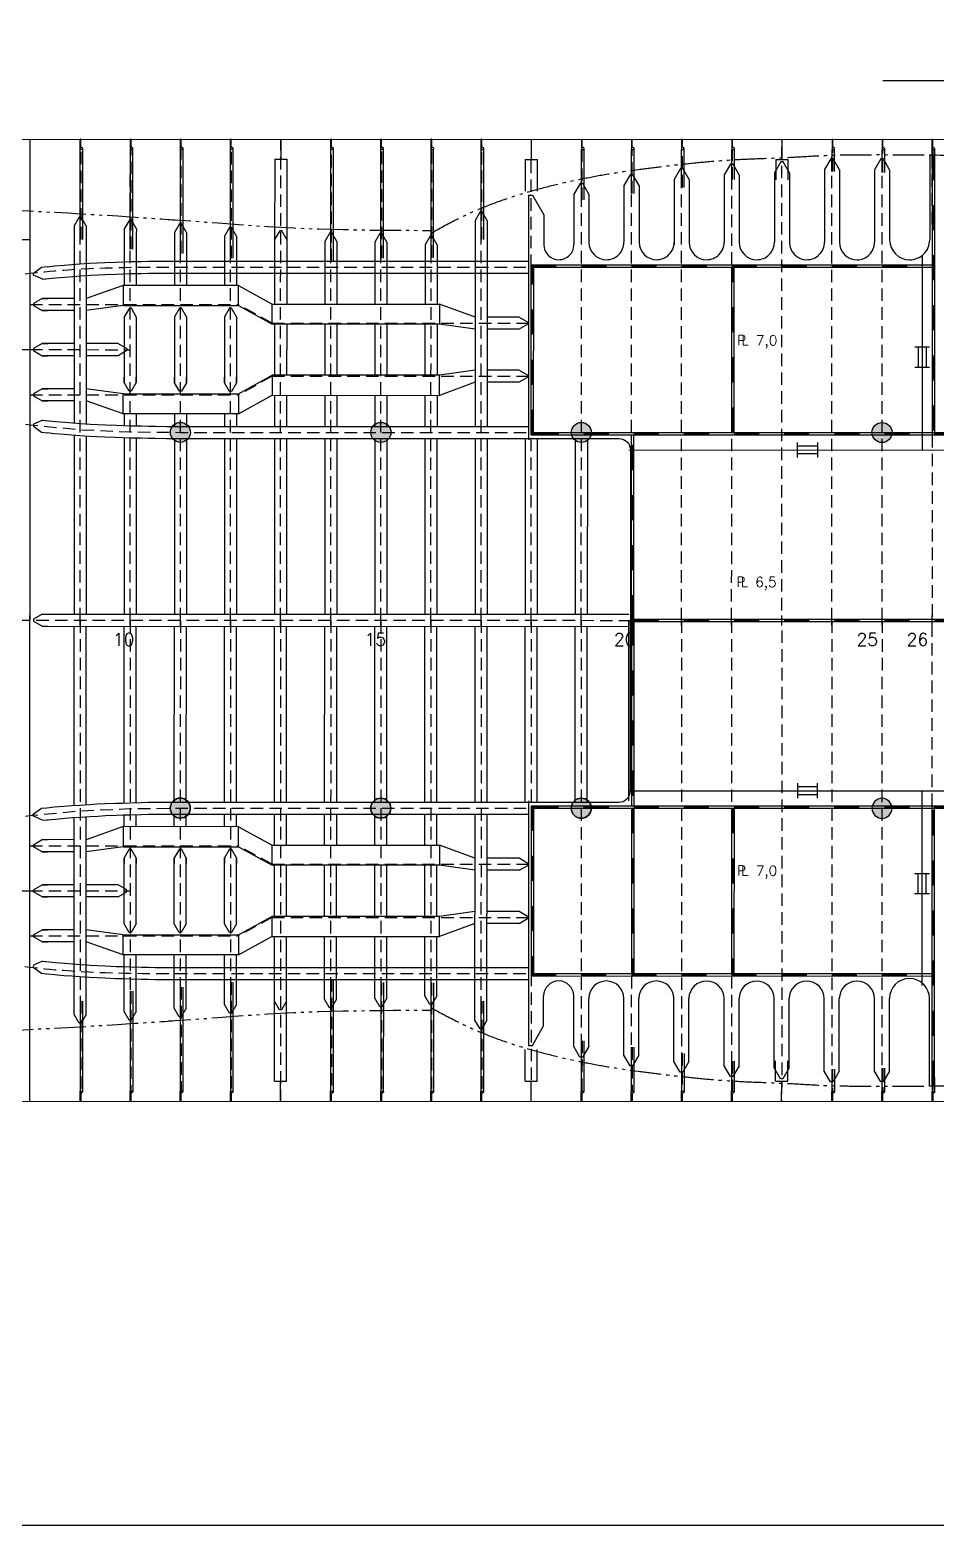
# Model space of a CAD drawing. Extents: x -86245 to 167090, y -69122 to 58950.
# Drawn here: x 6686 to 15727, y 0 to 14921 of the extents above; entities that cross this region are included whole.
import ezdxf

# ---------------------------------------------------------------- set-up
doc = ezdxf.new("R2010")
doc.units = 0
doc.header["$LTSCALE"] = 250
for name, pattern in [('DASHED', [0.75, 0.5, -0.25]), ('JERNB', [2, 1, -1]), ('PHANTOM', [2.1, 1.25, -0.2, 0.125, -0.2, 0.125, -0.2])]:
    doc.linetypes.add(name, pattern=pattern)
doc.layers.get('0').update_dxf_attribs({"linetype": 'CONTINUOUS'})
for name, color, linetype in [('S0CO1', 1, 'CONTINUOUS'), ('S0CO2', 2, 'CONTINUOUS'), ('S0CO5', 4, 'CONTINUOUS'), ('S0DA1', 1, 'DASHED'), ('S0DA2', 2, 'DASHED'), ('S0DA3', 3, 'DASHED'), ('S0PH1', 1, 'PHANTOM'), ('S0TX2', 2, 'CONTINUOUS')]:
    doc.layers.add(name, color=color, linetype=linetype)
doc.styles.add('ROMANS', font='romans.shx', dxfattribs={"height": 125})
doc.dimstyles.get("Standard").update_dxf_attribs({"dimscale": 50, "dimtxt": 125, "dimasz": 2, "dimexe": 0.5, "dimexo": 1, "dimgap": 1, "dimtad": 1, "dimdsep": 46, "dimtxsty": 'ROMANS', "dimcen": 1.5, "dimclrd": 1, "dimclre": 1, "dimclrt": 2, "dimazin": 2, "dimtfac": 1, "dimtmove": 2, "dimatfit": 3, "dimfxl": 1, "dimtvp": 100, "dimtolj": 1, "dimarcsym": 0})

# ---------------------------------------------------------------- blocks, each defined once
blk = doc.blocks.new('PILL-O')
at = {"layer": 'S0TX2'}
h = blk.add_hatch(color=256, dxfattribs=at)
h.paths.add_polyline_path([(1, -1), (0, -1), (0, -100, 0.198881), (71, -71)])
h.paths.add_polyline_path([(0, -1), (-70, -71, 0.196266), (0, -100)])
h.paths.add_polyline_path([(0, -1), (0, 0), (-71, 71, 0.198912), (-100, 0, 0.201592), (-70, -71)])
h.paths.add_polyline_path([(0, 100, 0.198881), (-71, 71), (0, 0)])
h.paths.add_polyline_path([(71, 70, 0.201624), (0, 100), (0, 0), (1, -1)])
h.paths.add_polyline_path([(71, 70), (1, -1), (71, -71, 0.198912), (100, 0, 0.196235)])
at = {"layer": 'S0CO2'}
blk.add_circle((0, 0), 100, dxfattribs=at)
blk = doc.blocks.new('snip')
at = {"color": 0, "linetype": 'ByBlock'}
for p, q in [((-75, -151), (-75, -221)), ((75, -151), (75, -221))]:
    blk.add_line(p, q, dxfattribs=at)
blk.add_lwpolyline([(75, -151), (13, -43), (-12, -43), (-75, -151)], dxfattribs=at)
blk = doc.blocks.new('HP100x7')
at = {"color": 0}
blk.add_lwpolyline([(0, 0), (0, -100), (20, -100, 0.767327), (24, -89), (10, -79, -0.267949), (7, -75), (7, 0)], format="xyb", close=True, dxfattribs=at)
blk = doc.blocks.new('ST10073')
at = {"layer": 'S0CO2'}
for p, q in [((1.49, 4), (-1.49, 4)), ((-0.79, 4), (-0.79, 0)), ((0.79, 4), (0.79, 0)), ((-1.49, 0), (1.49, 0))]:
    blk.add_line(p, q, dxfattribs=at)
blk = doc.blocks.new('PLDIM2')
at = {"layer": 'S0TX2', "style": 'ROMANS'}
for s, p in [('P', (-19, 0)), ('L', (23, 0))]:
    blk.add_text(s, height=100, dxfattribs=at).set_placement(p)
blk.add_attdef('XX.X', (168, -1), '', height=100, dxfattribs=at)
blk = doc.blocks.new('A$C5C7D5138')
at = {"layer": 'S0CO1', "color": 8}
for p, q in [((-9250, 3800), (-9250, 4700)), ((-9224, 3800), (-9224, 4700)), ((-8750, 3703), (-8750, 4700)), ((-8724, 3703), (-8724, 4700)), ((-8250, 3661), (-8250, 4700)), ((-8224, 3661), (-8224, 4700)), ((-7750, 3612), (-7750, 4700)), ((-7724, 3612), (-7724, 4700)), ((-6750, 3581), (-6750, 4700)), ((-6724, 3581), (-6724, 4700)), ((-6250, 3615), (-6250, 4700)), ((-6224, 3615), (-6224, 4700)), ((-5750, 3618), (-5750, 4700)), ((-5724, 3618), (-5724, 4700)), ((-5250, 3800), (-5250, 4700)), ((-5224, 3800), (-5224, 4700)), ((-4250, 4196), (-4250, 4700)), ((-4224, 4196), (-4224, 4700)), ((-3750, 4260), (-3750, 4700)), ((-3724, 4260), (-3724, 4700)), ((-3250, 4321), (-3250, 4700)), ((-3224, 4321), (-3224, 4700)), ((-2750, 4399), (-2750, 4700)), ((-2724, 4399), (-2724, 4700)), ((-1750, 4480), (-1750, 4700)), ((-1724, 4480), (-1724, 4700)), ((-1250, 4469), (-1250, 4700)), ((-1224, 4469), (-1224, 4700)), ((-775, 4646), (-775, 3799)), ((-750, 4563), (-750, 4700)), ((-750, 4645), (-750, 1851)), ((-726, 4645), (-726, 1851)), ((-724, 4563), (-724, 4700)), ((-7310, 4600), (-7310, 3736)), ((-7190, 4600), (-7190, 3736)), ((-4810, 4600), (-4810, 4282)), ((-4690, 4600), (-4690, 4282)), ((-2310, 4600), (-2310, 4396)), ((-2190, 4600), (-2190, 4396)), ((-3825, 4339), (-3825, 3774)), ((-3675, 4332), (-3675, 3774)), ((-3325, 4332), (-3325, 3749)), ((-3175, 4332), (-3175, 3774)), ((-2825, 4375), (-2825, 3774)), ((-2675, 4375), (-2675, 3774)), ((-2325, 4397), (-2325, 3774)), ((-2175, 4397), (-2175, 3774)), ((-1825, 4428), (-1825, 3774)), ((-1675, 4428), (-1675, 3774)), ((-1325, 4427), (-1325, 3774)), ((-1175, 4427), (-1175, 3799)), ((-4325, 4183), (-4325, 3749)), ((-4175, 4253), (-4175, 3774)), ((-4775, 1800), (-4775, 4064)), ((-9310, 3880), (-9310, 1969)), ((-9190, 3880), (-9190, 1961)), ((-5310, 3935), (-5310, 1935)), ((-5190, 3935), (-5190, 1935)), ((-8810, 3849), (-8810, 3340)), ((-8690, 3849), (-8690, 3340)), ((-8310, 3815), (-8310, 3340)), ((-8190, 3815), (-8190, 3340)), ((-7810, 3779), (-7810, 3340)), ((-7690, 3779), (-7690, 3340)), ((-7310, 3745), (-7310, 3155)), ((-7190, 3745), (-7190, 3155)), ((-6810, 3726), (-6810, 3155)), ((-6690, 3726), (-6690, 3155)), ((-6310, 3717), (-6310, 3155)), ((-6190, 3717), (-6190, 3155)), ((-5810, 3692), (-5810, 3155)), ((-5690, 3692), (-5690, 3155)), ((-3500, 3599), (-3500, 3599)), ((-3000, 3599), (-3000, 3599)), ((-2500, 3599), (-2500, 3599)), ((-2000, 3599), (-2000, 3599)), ((-1500, 3599), (-1500, 3599)), ((-975, 3599), (-975, 3599)), ((-975, 3599), (-975, 3599)), ((-850, 3643), (-850, 1700)), ((-4750, 3549), (-750, 3549)), ((-4750, 1851), (-4750, 3525)), ((-4750, 3525), (-750, 3525)), ((-4726, 1851), (-4726, 3525)), ((-2750, 1875), (-2750, 3525)), ((-2726, 1875), (-2726, 3525)), ((-8820, 3340), (-9190, 3210)), ((-9310, 3210), (-9625, 3210)), ((-8820, 3140), (-9190, 3090)), ((-5310, 3025), (-5665, 3155)), ((-9310, 3090), (-9625, 3090)), ((-8810, 3029), (-8810, 2371)), ((-8690, 3029), (-8690, 2371)), ((-8310, 3029), (-8310, 2371)), ((-8190, 3029), (-8190, 2371)), ((-7810, 3029), (-7810, 2371)), ((-7690, 3029), (-7690, 2371)), ((-4927, 3025), (-5190, 3025)), ((-7310, 2955), (-7310, 2445)), ((-7190, 2955), (-7190, 2445)), ((-6810, 2955), (-6810, 2445)), ((-6690, 2955), (-6690, 2445)), ((-6310, 2955), (-6310, 2445)), ((-6190, 2955), (-6190, 2445)), ((-5810, 2955), (-5810, 2445)), ((-5690, 2955), (-5690, 2445)), ((-5310, 2905), (-5665, 2955)), ((-4927, 2905), (-5190, 2905)), ((-9310, 2760), (-9625, 2760)), ((-8871, 2760), (-9190, 2760)), ((-9310, 2640), (-9625, 2640)), ((-8871, 2640), (-9190, 2640)), ((-5310, 2495), (-5665, 2445)), ((-4927, 2495), (-5190, 2495)), ((-9310, 2310), (-9625, 2310)), ((-8820, 2260), (-9190, 2310)), ((-7310, 2245), (-7310, 1935)), ((-7190, 2245), (-7190, 1935)), ((-6810, 2245), (-6810, 1935)), ((-6690, 2245), (-6690, 1935)), ((-6310, 2245), (-6310, 1935)), ((-6190, 2245), (-6190, 1935)), ((-5810, 2245), (-5810, 1935)), ((-5690, 2245), (-5690, 1935)), ((-5310, 2375), (-5665, 2245)), ((-4927, 2375), (-5190, 2375)), ((-9310, 2190), (-9625, 2190)), ((-8820, 2060), (-9190, 2190)), ((-8810, 2060), (-8810, 1943)), ((-8690, 2060), (-8690, 1940)), ((-8310, 2060), (-8310, 1935)), ((-8190, 2060), (-8190, 1935)), ((-7810, 2060), (-7810, 1935)), ((-7690, 2060), (-7690, 1935)), ((-9310, 1848), (-9310, 60)), ((-9190, 1841), (-9190, 60)), ((-8810, 1823), (-8810, 60)), ((-8690, 1820), (-8690, 60)), ((-8310, 1815), (-8310, 60)), ((-8190, 1815), (-8190, 60)), ((-7810, 1815), (-7810, 60)), ((-7690, 1815), (-7690, 60)), ((-7310, 1815), (-7310, 60)), ((-7190, 1815), (-7190, 60)), ((-6810, 1815), (-6810, 60)), ((-6690, 1815), (-6690, 60)), ((-6310, 1815), (-6310, 60)), ((-6190, 1815), (-6190, 60)), ((-5810, 1815), (-5810, 60)), ((-5690, 1815), (-5690, 60)), ((-5310, 1815), (-5310, 60)), ((-5190, 1815), (-5190, 60)), ((-4810, 1815), (-4810, 60)), ((-4750, 1851), (0, 1851)), ((-4726, 1875), (0, 1875)), ((-4690, 1815), (-4690, 60)), ((-4310, 1815), (-4310, 60)), ((-4190, 1815), (-4190, 60)), ((-3750, 0), (-3750, 1851)), ((-3726, 0), (-3726, 1851)), ((-3775, 1700), (0, 1700)), ((-9599, 60), (-3775, 60)), ((-3726, 12), (0, 12)), ((-9599, -60), (-3775, -60)), ((-9310, -1848), (-9310, -60)), ((-9190, -1841), (-9190, -60)), ((-8810, -1823), (-8810, -60)), ((-8690, -1820), (-8690, -60)), ((-8310, -1815), (-8310, -60)), ((-8190, -1815), (-8190, -60)), ((-7810, -1815), (-7810, -60)), ((-7690, -1815), (-7690, -60)), ((-7310, -1815), (-7310, -60)), ((-7190, -1815), (-7190, -60)), ((-6810, -1815), (-6810, -60)), ((-6690, -1815), (-6690, -60)), ((-6310, -1815), (-6310, -60)), ((-6190, -1815), (-6190, -60)), ((-5810, -1815), (-5810, -60)), ((-5690, -1815), (-5690, -60)), ((-5310, -1815), (-5310, -60)), ((-5190, -1815), (-5190, -60)), ((-4810, -1815), (-4810, -60)), ((-4690, -1815), (-4690, -60)), ((-4310, -1815), (-4310, -60)), ((-4190, -1815), (-4190, -60)), ((-3775, -1800), (-3775, 0)), ((-3750, 0), (-3750, -1851)), ((-3726, 0), (-3726, -1851)), ((-3726, -12), (0, -12)), ((-3775, -1700), (0, -1700)), ((-850, -3643), (-850, -1700)), ((-8310, -2060), (-8310, -1935)), ((-8190, -2060), (-8190, -1935)), ((-7810, -2060), (-7810, -1935)), ((-7690, -2060), (-7690, -1935)), ((-7310, -2245), (-7310, -1935)), ((-7190, -2245), (-7190, -1935)), ((-6810, -2245), (-6810, -1935)), ((-6690, -2245), (-6690, -1935)), ((-6310, -2245), (-6310, -1935)), ((-6190, -2245), (-6190, -1935)), ((-5810, -2245), (-5810, -1935)), ((-5690, -2245), (-5690, -1935)), ((-5310, -3935), (-5310, -1935)), ((-5190, -3935), (-5190, -1935)), ((-4775, -1800), (-4775, -4064)), ((-4750, -1851), (-4750, -3525)), ((-4750, -1851), (0, -1851)), ((-4726, -1851), (-4726, -3525)), ((-4726, -1875), (0, -1875)), ((-3750, -1875), (-3750, -3525)), ((-3726, -1875), (-3726, -3525)), ((-2750, -1875), (-2750, -3525)), ((-2726, -1875), (-2726, -3525)), ((-750, -4645), (-750, -1851)), ((-726, -4645), (-726, -1851)), ((-9310, -3880), (-9310, -1969)), ((-9190, -3880), (-9190, -1961)), ((-8820, -2060), (-9190, -2190)), ((-8810, -2060), (-8810, -1943)), ((-8690, -2060), (-8690, -1940)), ((-9310, -2190), (-9625, -2190)), ((-9310, -2310), (-9625, -2310)), ((-8820, -2260), (-9190, -2310)), ((-8810, -3029), (-8810, -2371)), ((-8690, -3029), (-8690, -2371)), ((-8310, -3029), (-8310, -2371)), ((-8190, -3029), (-8190, -2371)), ((-7810, -3029), (-7810, -2371)), ((-7690, -3029), (-7690, -2371)), ((-5310, -2375), (-5665, -2245)), ((-4927, -2375), (-5190, -2375)), ((-7310, -2955), (-7310, -2445)), ((-7190, -2955), (-7190, -2445)), ((-6810, -2955), (-6810, -2445)), ((-6690, -2955), (-6690, -2445)), ((-6310, -2955), (-6310, -2445)), ((-6190, -2955), (-6190, -2445)), ((-5810, -2955), (-5810, -2445)), ((-5690, -2955), (-5690, -2445)), ((-5310, -2495), (-5665, -2445)), ((-4927, -2495), (-5190, -2495)), ((-9310, -2640), (-9625, -2640)), ((-8871, -2640), (-9190, -2640)), ((-9310, -2760), (-9625, -2760)), ((-8871, -2760), (-9190, -2760)), ((-5310, -2905), (-5665, -2955)), ((-4927, -2905), (-5190, -2905)), ((-9310, -3090), (-9625, -3090)), ((-8820, -3140), (-9190, -3090)), ((-5310, -3025), (-5665, -3155)), ((-4927, -3025), (-5190, -3025)), ((-9310, -3210), (-9625, -3210)), ((-8820, -3340), (-9190, -3210)), ((-7310, -3745), (-7310, -3155)), ((-7190, -3745), (-7190, -3155)), ((-6810, -3726), (-6810, -3155)), ((-6690, -3726), (-6690, -3155)), ((-6310, -3717), (-6310, -3155)), ((-6190, -3717), (-6190, -3155)), ((-5810, -3692), (-5810, -3155)), ((-5690, -3692), (-5690, -3155)), ((-8810, -3849), (-8810, -3340)), ((-8690, -3849), (-8690, -3340)), ((-8310, -3815), (-8310, -3340)), ((-8190, -3815), (-8190, -3340)), ((-7810, -3779), (-7810, -3340)), ((-7690, -3779), (-7690, -3340)), ((-6750, -3581), (-6750, -4700)), ((-6724, -3581), (-6724, -4700)), ((-4750, -3525), (-750, -3525)), ((-4750, -3549), (-750, -3549)), ((-975, -3574), (-975, -3574)), ((-975, -3574), (-975, -3574)), ((-8750, -3703), (-8750, -4700)), ((-8724, -3703), (-8724, -4700)), ((-8250, -3661), (-8250, -4700)), ((-8224, -3661), (-8224, -4700)), ((-7750, -3612), (-7750, -4700)), ((-7724, -3612), (-7724, -4700)), ((-6250, -3615), (-6250, -4700)), ((-6224, -3615), (-6224, -4700)), ((-5750, -3618), (-5750, -4700)), ((-5724, -3618), (-5724, -4700)), ((-3500, -3599), (-3500, -3599)), ((-3000, -3599), (-3000, -3599)), ((-2500, -3599), (-2500, -3599)), ((-2000, -3599), (-2000, -3599)), ((-1500, -3599), (-1500, -3599)), ((-9250, -3800), (-9250, -4700)), ((-9224, -3800), (-9224, -4700)), ((-7310, -4600), (-7310, -3736)), ((-7190, -4600), (-7190, -3736)), ((-5250, -3800), (-5250, -4700)), ((-5224, -3800), (-5224, -4700)), ((-4325, -4183), (-4325, -3749)), ((-4175, -4253), (-4175, -3774)), ((-3825, -4339), (-3825, -3774)), ((-3675, -4332), (-3675, -3774)), ((-3325, -4332), (-3325, -3749)), ((-3175, -4332), (-3175, -3774)), ((-2825, -4375), (-2825, -3774)), ((-2675, -4375), (-2675, -3774)), ((-2325, -4397), (-2325, -3774)), ((-2175, -4397), (-2175, -3774)), ((-1825, -4428), (-1825, -3774)), ((-1675, -4428), (-1675, -3774)), ((-1325, -4427), (-1325, -3774)), ((-1175, -4427), (-1175, -3774)), ((-775, -4645), (-775, -3774)), ((-4810, -4600), (-4810, -4282)), ((-4690, -4600), (-4690, -4282)), ((-4250, -4196), (-4250, -4700)), ((-4224, -4196), (-4224, -4700)), ((-3750, -4260), (-3750, -4700)), ((-3724, -4260), (-3724, -4700)), ((-3250, -4321), (-3250, -4700)), ((-3224, -4321), (-3224, -4700)), ((-2750, -4399), (-2750, -4700)), ((-2724, -4399), (-2724, -4700)), ((-2310, -4600), (-2310, -4396)), ((-2190, -4600), (-2190, -4396)), ((-1250, -4469), (-1250, -4700)), ((-1224, -4469), (-1224, -4700)), ((-1750, -4480), (-1750, -4700)), ((-1724, -4480), (-1724, -4700)), ((-750, -4563), (-750, -4700)), ((-724, -4563), (-724, -4700))]:
    blk.add_line(p, q, dxfattribs=at)
at = {"layer": 'S0CO1', "color": 8, "linetype": 'JERNB'}
for p, q in [((-738, 4645), (-738, 1851)), ((-4750, 3537), (-750, 3537)), ((-4738, 1851), (-4738, 3525)), ((-2738, 1875), (-2738, 3525)), ((-4726, 1863), (0, 1863)), ((-3738, 0), (-3738, 1851)), ((-3726, 0), (0, 0)), ((-3738, 0), (-3738, -1851)), ((-4738, -1851), (-4738, -3525)), ((-4726, -1863), (0, -1863)), ((-3738, -1875), (-3738, -3525)), ((-2738, -1875), (-2738, -3525)), ((-738, -4645), (-738, -1851)), ((-4750, -3537), (-750, -3537))]:
    blk.add_line(p, q, dxfattribs=at)
at = {"layer": 'S0CO1', "color": 8}
for points in [[(-4775, 4064), (-4775, 4242), (-4737, 4242), (-4625, 4047), (-4625, 3749)], [(-4775, -4064), (-4775, -4242), (-4737, -4242), (-4625, -4047), (-4625, -3749)]]:
    blk.add_lwpolyline(points, dxfattribs=at)
at = {"layer": 'S0CO1', "color": 8, "flags": 128}
for points in [[(-9581, 3528), (-9506, 3536), (-9411, 3544), (-9332, 3550), (-9254, 3555), (-9157, 3562), (-9080, 3566), (-9003, 3570), (-8896, 3574), (-8824, 3576), (-8752, 3579), (-8640, 3581), (-8570, 3583), (-8501, 3584), (-8389, 3585), (-8319, 3585), (-8250, 3585), (-8141, 3585), (-8070, 3585), (-8000, 3585), (-7875, 3585), (-7750, 3585), (-7625, 3585), (-7500, 3585), (-7250, 3585), (-7000, 3585), (-6875, 3585), (-6750, 3585), (-6625, 3585), (-6500, 3585), (-6375, 3585), (-6250, 3585), (-6125, 3585), (-6000, 3585), (-5875, 3585), (-5750, 3585), (-5625, 3585), (-5500, 3585), (-5250, 3585), (-5125, 3585), (-5000, 3585), (-4775, 3585)], [(-9625, 3404), (-9495, 3416), (-9402, 3424), (-9324, 3430), (-9246, 3436), (-9150, 3442), (-9073, 3446), (-8997, 3450), (-8891, 3454), (-8820, 3457), (-8748, 3459), (-8637, 3461), (-8568, 3463), (-8499, 3464), (-8388, 3465), (-8319, 3465), (-8250, 3465), (-8141, 3465), (-8070, 3465), (-8000, 3465), (-7875, 3465), (-7750, 3465), (-7625, 3465), (-7500, 3465), (-7250, 3465), (-7000, 3465), (-6875, 3465), (-6750, 3465), (-6625, 3465), (-6500, 3465), (-6375, 3465), (-6250, 3465), (-6125, 3465), (-6000, 3465), (-5875, 3465), (-5750, 3465), (-5625, 3465), (-5500, 3465), (-5250, 3465), (-5125, 3465), (-5000, 3465), (-4775, 3465)], [(-9625, 1996), (-9495, 1984), (-9402, 1976), (-9324, 1970), (-9246, 1964), (-9150, 1958), (-9073, 1954), (-8997, 1950), (-8891, 1946), (-8820, 1943), (-8748, 1941), (-8637, 1939), (-8568, 1937), (-8499, 1936), (-8388, 1935), (-8319, 1935), (-8250, 1935), (-8141, 1935), (-8070, 1935), (-8000, 1935), (-7875, 1935), (-7750, 1935), (-7625, 1935), (-7500, 1935), (-7250, 1935), (-7000, 1935), (-6875, 1935), (-6750, 1935), (-6625, 1935), (-6500, 1935), (-6375, 1935), (-6250, 1935), (-6125, 1935), (-6000, 1935), (-5875, 1935), (-5750, 1935), (-5625, 1935), (-5500, 1935), (-5250, 1935), (-5125, 1935), (-5000, 1935), (-4775, 1935)], [(-9625, -1996), (-9495, -1984), (-9402, -1976), (-9324, -1970), (-9246, -1964), (-9150, -1958), (-9073, -1954), (-8997, -1950), (-8891, -1946), (-8820, -1943), (-8748, -1941), (-8637, -1939), (-8568, -1937), (-8499, -1936), (-8388, -1935), (-8319, -1935), (-8250, -1935), (-8141, -1935), (-8070, -1935), (-8000, -1935), (-7875, -1935), (-7750, -1935), (-7625, -1935), (-7500, -1935), (-7250, -1935), (-7000, -1935), (-6875, -1935), (-6750, -1935), (-6625, -1935), (-6500, -1935), (-6375, -1935), (-6250, -1935), (-6125, -1935), (-6000, -1935), (-5875, -1935), (-5750, -1935), (-5625, -1935), (-5500, -1935), (-5250, -1935), (-5125, -1935), (-5000, -1935), (-4775, -1935)], [(-9625, -3404), (-9495, -3416), (-9402, -3424), (-9324, -3430), (-9246, -3436), (-9150, -3442), (-9073, -3446), (-8997, -3450), (-8891, -3454), (-8820, -3457), (-8748, -3459), (-8637, -3461), (-8568, -3463), (-8499, -3464), (-8388, -3465), (-8319, -3465), (-8250, -3465), (-8141, -3465), (-8070, -3465), (-8000, -3465), (-7875, -3465), (-7750, -3465), (-7625, -3465), (-7500, -3465), (-7250, -3465), (-7000, -3465), (-6875, -3465), (-6750, -3465), (-6625, -3465), (-6500, -3465), (-6375, -3465), (-6250, -3465), (-6125, -3465), (-6000, -3465), (-5875, -3465), (-5750, -3465), (-5625, -3465), (-5500, -3465), (-5250, -3465), (-5125, -3465), (-5000, -3465), (-4775, -3465)], [(-9581, -3528), (-9506, -3536), (-9411, -3544), (-9332, -3550), (-9254, -3555), (-9157, -3562), (-9080, -3566), (-9003, -3570), (-8896, -3574), (-8824, -3576), (-8752, -3579), (-8640, -3581), (-8570, -3583), (-8501, -3584), (-8389, -3585), (-8319, -3585), (-8250, -3585), (-8141, -3585), (-8070, -3585), (-8000, -3585), (-7875, -3585), (-7750, -3585), (-7625, -3585), (-7500, -3585), (-7250, -3585), (-7000, -3585), (-6875, -3585), (-6750, -3585), (-6625, -3585), (-6500, -3585), (-6375, -3585), (-6250, -3585), (-6125, -3585), (-6000, -3585), (-5875, -3585), (-5750, -3585), (-5625, -3585), (-5500, -3585), (-5250, -3585), (-5125, -3585), (-5000, -3585), (-4775, -3585)]]:
    blk.add_lwpolyline(points, dxfattribs=at)
for points in [[(-9581, 1872), (-9506, 1864), (-9411, 1856), (-9332, 1850), (-9254, 1845), (-9157, 1838), (-9080, 1834), (-9003, 1830), (-8896, 1826), (-8824, 1824), (-8752, 1821), (-8640, 1819), (-8570, 1817), (-8501, 1816), (-8389, 1815), (-8319, 1815), (-8250, 1815), (-8141, 1815), (-8070, 1815), (-8000, 1815), (-7875, 1815), (-7750, 1815), (-7625, 1815), (-7500, 1815), (-7250, 1815), (-7000, 1815), (-6875, 1815), (-6750, 1815), (-6625, 1815), (-6500, 1815), (-6375, 1815), (-6250, 1815), (-6125, 1815), (-6000, 1815), (-5875, 1815), (-5750, 1815), (-5625, 1815), (-5500, 1815), (-5250, 1815), (-5125, 1815), (-5000, 1815), (-4750, 1815), (-4250, 1815), (-4000, 1815), (-3875, 1815, -0.414214), (-3760, 1700), (-3760, 0)], [(-9581, -1872), (-9506, -1864), (-9411, -1856), (-9332, -1850), (-9254, -1845), (-9157, -1838), (-9080, -1834), (-9003, -1830), (-8896, -1826), (-8824, -1824), (-8752, -1821), (-8640, -1819), (-8570, -1817), (-8501, -1816), (-8389, -1815), (-8319, -1815), (-8250, -1815), (-8141, -1815), (-8070, -1815), (-8000, -1815), (-7875, -1815), (-7750, -1815), (-7625, -1815), (-7500, -1815), (-7250, -1815), (-7000, -1815), (-6875, -1815), (-6750, -1815), (-6625, -1815), (-6500, -1815), (-6375, -1815), (-6250, -1815), (-6125, -1815), (-6000, -1815), (-5875, -1815), (-5750, -1815), (-5625, -1815), (-5500, -1815), (-5250, -1815), (-5125, -1815), (-5000, -1815), (-4750, -1815), (-4250, -1815), (-4000, -1815), (-3875, -1815, 0.414214), (-3760, -1700), (-3760, 0)]]:
    blk.add_lwpolyline(points, format="xyb", dxfattribs=at)
at = {"layer": 'S0CO1', "color": 8}
for centre, radius, start, end in [((-4475, 3749), 150, 180, 270), ((-4475, 3749), 150, 270, 0), ((-4000, 3774), 175, 180, 270), ((-4000, 3774), 175, 270, 0), ((-3500, 3774), 175, 180, 270), ((-3500, 3774), 175, 270, 0), ((-3000, 3774), 175, 180, 270), ((-3000, 3774), 175, 270, 0), ((-2500, 3774), 175, 180, 270), ((-2500, 3774), 175, 270, 0), ((-2000, 3774), 175, 180, 270), ((-2000, 3774), 175, 270, 0), ((-1500, 3774), 175, 180, 270), ((-1500, 3774), 175, 270, 0), ((-975, 3799), 200, 180, 270), ((-975, 3799), 200, 270, 0), ((-975, -3774), 200, 90, 180), ((-975, -3774), 200, 0, 90), ((-4475, -3749), 150, 90, 180), ((-4475, -3749), 150, 0, 90), ((-4000, -3774), 175, 90, 180), ((-4000, -3774), 175, 0, 90), ((-3500, -3774), 175, 90, 180), ((-3500, -3774), 175, 0, 90), ((-3000, -3774), 175, 90, 180), ((-3000, -3774), 175, 0, 90), ((-2500, -3774), 175, 90, 180), ((-2500, -3774), 175, 0, 90), ((-2000, -3774), 175, 90, 180), ((-2000, -3774), 175, 0, 90), ((-1500, -3774), 175, 90, 180), ((-1500, -3774), 175, 0, 90)]:
    blk.add_arc(centre, radius, start, end, dxfattribs=at)
at = {"layer": 'S0CO2', "color": 8}
for p, q in [((-7670, 3340), (-7335, 3155)), ((-7670, 3140), (-7335, 2955)), ((-7670, 2260), (-7335, 2445)), ((-7670, 2060), (-7335, 2245)), ((-7670, -2060), (-7335, -2245)), ((-7670, -2260), (-7335, -2445)), ((-7670, -3140), (-7335, -2955)), ((-7670, -3340), (-7335, -3155))]:
    blk.add_line(p, q, dxfattribs=at)
at = {"layer": 'S0CO2', "flags": 128}
for points in [[(-775, 4645, -0.004252), (-500, 4642, -0.00201), (-250, 4636, -0.001826), (0, 4629, -0.001826)], [(-775, -4645, 0.004252), (-500, -4642, 0.00201), (-250, -4636, 0.001826), (0, -4629, 0.001826)]]:
    blk.add_lwpolyline(points, format="xyb", dxfattribs=at)
at = {"layer": 'S0CO2', "color": 8}
for points in [[(-8820, 3140), (-7670, 3140), (-7670, 3340), (-8820, 3340)], [(-7335, 3155), (-5665, 3155), (-5665, 2955), (-7335, 2955)], [(-7335, 2245), (-5665, 2245), (-5665, 2445), (-7335, 2445)], [(-8820, 2260), (-7670, 2260), (-7670, 2060), (-8820, 2060)], [(-8820, -2260), (-7670, -2260), (-7670, -2060), (-8820, -2060)], [(-7335, -2245), (-5665, -2245), (-5665, -2445), (-7335, -2445)], [(-7335, -3155), (-5665, -3155), (-5665, -2955), (-7335, -2955)], [(-8820, -3140), (-7670, -3140), (-7670, -3340), (-8820, -3340)]]:
    blk.add_lwpolyline(points, close=True, dxfattribs=at)
at = {"layer": 'S0CO5'}
for p, q in [((-14750, 4800), (0, 4800)), ((-14750, -4800), (0, -4800))]:
    blk.add_line(p, q, dxfattribs=at)
at = {"layer": 'S0CO5', "color": 8}
for p, q in [((-9750, -4800), (-9750, 4800)), ((-7250, 4800), (-7250, 4600)), ((-4750, 4800), (-4750, 4600)), ((-2250, 4800), (-2250, 4600)), ((-7310, 4600), (-7190, 4600)), ((-4810, 4600), (-4690, 4600)), ((-2310, 4600), (-2190, 4600)), ((-12275, 3800), (-9750, 3800)), ((-7310, -4600), (-7190, -4600)), ((-7250, -4800), (-7250, -4600)), ((-4810, -4600), (-4690, -4600)), ((-4810, -4600), (-4690, -4600)), ((-4750, -4800), (-4750, -4600)), ((-4750, -4800), (-4750, -4600)), ((-2310, -4600), (-2190, -4600)), ((-2310, -4600), (-2190, -4600)), ((-2250, -4800), (-2250, -4600)), ((-2250, -4800), (-2250, -4600))]:
    blk.add_line(p, q, dxfattribs=at)
at = {"layer": 'S0DA1', "color": 8}
for p, q in [((-9250, 3951), (-9250, 4800)), ((-8750, 3951), (-8750, 4800)), ((-8250, 3951), (-8250, 4800)), ((-7750, 3951), (-7750, 4800)), ((-6750, 3951), (-6750, 4800)), ((-6250, 3951), (-6250, 4800)), ((-5750, 3951), (-5750, 4800)), ((-5250, 3951), (-5250, 4800)), ((-750, 3951), (-750, 4800)), ((-9242, 3800), (-9242, 4700)), ((-8742, 3703), (-8742, 4700)), ((-8242, 3661), (-8242, 4700)), ((-7742, 3612), (-7742, 4700)), ((-6742, 3581), (-6742, 4700)), ((-6242, 3615), (-6242, 4700)), ((-5742, 3618), (-5742, 4700)), ((-5242, 3800), (-5242, 4700)), ((-4242, 4196), (-4242, 4700)), ((-3742, 4260), (-3742, 4700)), ((-3242, 4321), (-3242, 4700)), ((-2742, 4399), (-2742, 4700)), ((-1742, 4480), (-1742, 4700)), ((-1242, 4469), (-1242, 4700)), ((-742, 4563), (-742, 4700)), ((-6742, -3581), (-6742, -4700)), ((-8742, -3703), (-8742, -4700)), ((-8242, -3661), (-8242, -4700)), ((-7742, -3612), (-7742, -4700)), ((-6242, -3615), (-6242, -4700)), ((-5742, -3618), (-5742, -4700)), ((-9242, -3800), (-9242, -4700)), ((-5242, -3800), (-5242, -4700)), ((-9250, -3951), (-9250, -4800)), ((-8750, -3951), (-8750, -4800)), ((-8250, -3951), (-8250, -4800)), ((-7750, -3951), (-7750, -4800)), ((-6750, -3951), (-6750, -4800)), ((-6250, -3951), (-6250, -4800)), ((-5750, -3951), (-5750, -4800)), ((-5250, -3951), (-5250, -4800)), ((-4242, -4196), (-4242, -4700)), ((-3742, -4260), (-3742, -4700)), ((-3242, -4321), (-3242, -4700)), ((-2742, -4399), (-2742, -4700)), ((-1242, -4469), (-1242, -4700)), ((-1742, -4480), (-1742, -4700)), ((-742, -4563), (-742, -4700)), ((-750, -4645), (-750, -4800))]:
    blk.add_line(p, q, dxfattribs=at)
at = {"layer": 'S0DA2', "color": 8}
for p, q in [((-7250, 0), (-7250, 4800)), ((-2250, 100), (-2250, 4800)), ((-1750, 0), (-1750, 4643)), ((-1250, 0), (-1250, 4648)), ((-4750, 3525), (-4750, 4600)), ((-3750, 1875), (-3750, 4490)), ((-3250, 0), (-3250, 4552)), ((-2750, 3549), (-2750, 4596)), ((-4250, 0), (-4250, 4405)), ((-9250, 0), (-9250, 4057)), ((-5250, 0), (-5250, 4112)), ((-8750, 0), (-8750, 4026)), ((-8250, 0), (-8250, 3991)), ((-7750, 0), (-7750, 3955)), ((-6750, 0), (-6750, 3902)), ((-6250, 0), (-6250, 3893)), ((-5750, 0), (-5750, 3891)), ((-9750, 2700), (-8750, 2700)), ((-4750, 0), (-4750, 1851)), ((-2750, 0), (-2750, 1851)), ((-750, 1851), (-750, 12)), ((-1250, 0), (-1250, -4648)), ((-9250, 0), (-9250, -4057)), ((-8750, 0), (-8750, -4026)), ((-8250, 0), (-8250, -3991)), ((-7750, 0), (-7750, -3955)), ((-7250, 0), (-7250, -4800)), ((-6750, 0), (-6750, -3902)), ((-6250, 0), (-6250, -3893)), ((-5750, 0), (-5750, -3891)), ((-5250, 0), (-5250, -4112)), ((-4750, 0), (-4750, -1851)), ((-4250, 0), (-4250, -4405)), ((-3250, 0), (-3250, -4552)), ((-2750, 0), (-2750, -1851)), ((-2250, -100), (-2250, -4800)), ((-1750, 0), (-1750, -4643)), ((-750, -1851), (-750, -12)), ((-9750, -2700), (-8750, -2700)), ((-4750, -3525), (-4750, -4600)), ((-3750, -3549), (-3750, -4490)), ((-2750, -3549), (-2750, -4596))]:
    blk.add_line(p, q, dxfattribs=at)
at = {"layer": 'S0DA3', "color": 8}
for p, q in [((-9750, 3150), (-7670, 3150)), ((-7335, 2965), (-7670, 3150)), ((-7335, 2965), (-4750, 2965)), ((-12695, 2700), (-9750, 2700)), ((-7335, 2435), (-7670, 2250)), ((-7335, 2435), (-4750, 2435)), ((-9750, 2250), (-7670, 2250)), ((-14750, 0), (-3750, 0)), ((-9750, -2250), (-7670, -2250)), ((-7335, -2435), (-7670, -2250)), ((-7335, -2435), (-4750, -2435)), ((-12695, -2700), (-9750, -2700)), ((-7335, -2965), (-7670, -3150)), ((-7335, -2965), (-4750, -2965)), ((-9750, -3150), (-7670, -3150))]:
    blk.add_line(p, q, dxfattribs=at)
at = {"layer": 'S0DA3', "color": 8, "flags": 128}
for points in [[(-12500, 2700), (-12416, 2736), (-12333, 2771), (-12250, 2804), (-12165, 2838), (-12083, 2870), (-12000, 2901), (-11914, 2933), (-11832, 2962), (-11750, 2991), (-11663, 3020), (-11582, 3047), (-11501, 3073), (-11500, 3073), (-11413, 3100), (-11331, 3125), (-11250, 3149), (-11162, 3174), (-11081, 3196), (-11001, 3217), (-10912, 3240), (-10831, 3260), (-10750, 3280), (-10661, 3300), (-10581, 3318), (-10501, 3335), (-10410, 3354), (-10330, 3369), (-10250, 3384), (-10163, 3400), (-10082, 3414), (-10001, 3427), (-9926, 3438), (-9851, 3449), (-9800, 3456), (-9750, 3462), (-9677, 3470), (-9603, 3478), (-9552, 3483), (-9500, 3488), (-9414, 3494), (-9332, 3500), (-9250, 3505), (-9160, 3510), (-9080, 3513), (-9000, 3516), (-8889, 3519), (-8819, 3521), (-8750, 3522), (-8626, 3524), (-8563, 3524), (-8500, 3525), (-8375, 3525), (-8250, 3525), (-8125, 3525), (-8000, 3525), (-7750, 3525), (-7499, 3525), (-7250, 3525), (-7000, 3525), (-6750, 3525), (-6500, 3525), (-6250, 3525), (-6000, 3525), (-5875, 3525), (-5750, 3525), (-5500, 3525), (-5375, 3525), (-5250, 3525), (-5112, 3525), (-5049, 3525), (-5011, 3525), (-4973, 3525), (-4917, 3525), (-4862, 3525), (-4750, 3525)], [(-12500, 2700), (-12250, 2598), (-11750, 2416), (-11250, 2261), (-10750, 2132), (-10250, 2028), (-9750, 1950), (-9250, 1902), (-8750, 1880), (-8250, 1875), (-7750, 1875), (-7250, 1875), (-6750, 1875), (-6250, 1875), (-5750, 1875), (-5250, 1875), (-4750, 1875)], [(-12500, -2700), (-12250, -2598), (-11750, -2416), (-11250, -2261), (-10750, -2132), (-10250, -2028), (-9750, -1950), (-9250, -1902), (-8750, -1880), (-8250, -1875), (-7750, -1875), (-7250, -1875), (-6750, -1875), (-6250, -1875), (-5750, -1875), (-5250, -1875), (-4750, -1875)], [(-12500, -2700), (-12416, -2736), (-12333, -2771), (-12250, -2804), (-12165, -2838), (-12083, -2870), (-12000, -2901), (-11914, -2933), (-11832, -2962), (-11750, -2991), (-11663, -3020), (-11582, -3047), (-11501, -3073), (-11500, -3073), (-11413, -3100), (-11331, -3125), (-11250, -3149), (-11162, -3174), (-11081, -3196), (-11001, -3217), (-10912, -3240), (-10831, -3260), (-10750, -3280), (-10661, -3300), (-10581, -3318), (-10501, -3335), (-10410, -3354), (-10330, -3369), (-10250, -3384), (-10163, -3400), (-10082, -3414), (-10001, -3427), (-9926, -3438), (-9851, -3449), (-9800, -3456), (-9750, -3462), (-9677, -3470), (-9603, -3478), (-9552, -3483), (-9500, -3488), (-9414, -3494), (-9332, -3500), (-9250, -3505), (-9160, -3510), (-9080, -3513), (-9000, -3516), (-8889, -3519), (-8819, -3521), (-8750, -3522), (-8626, -3524), (-8563, -3524), (-8500, -3525), (-8375, -3525), (-8250, -3525), (-8125, -3525), (-8000, -3525), (-7750, -3525), (-7499, -3525), (-7250, -3525), (-7000, -3525), (-6750, -3525), (-6500, -3525), (-6250, -3525), (-6000, -3525), (-5875, -3525), (-5750, -3525), (-5500, -3525), (-5375, -3525), (-5250, -3525), (-5112, -3525), (-5049, -3525), (-5011, -3525), (-4973, -3525), (-4917, -3525), (-4862, -3525), (-4750, -3525)]]:
    blk.add_lwpolyline(points, dxfattribs=at)
at = {"layer": 'S0PH1', "color": 8, "flags": 128}
for points in [[(-5751, 3862, -0.016696), (-5496, 4000, -0.007998), (-5374, 4058, -0.00883), (-5250, 4112, -0.016661), (-5003, 4206, -0.012406), (-4750, 4284, -0.010597), (-4501, 4350, -0.008782), (-4250, 4405, -0.008036), (-4001, 4452, -0.007221), (-3750, 4490), (-3715, 4495), (-3680, 4500, -0.002997), (-3465, 4527, -0.003087), (-3250, 4552, -0.00449), (-3000, 4577, -0.00797), (-2750, 4596, -0.006403), (-2500, 4608, 0.003302), (-2250, 4618, 0.003262), (-2000, 4631, -0.006569), (-1750, 4643, -0.007489), (-1500, 4647, -0.001379), (-1250, 4648), (-1000, 4647, -0.001433), (-775, 4646, -0.001433)], [(-5751, -3862, 0.016696), (-5496, -4000, 0.007998), (-5374, -4058, 0.00883), (-5250, -4112, 0.016661), (-5003, -4206, 0.012406), (-4750, -4284, 0.010597), (-4501, -4350, 0.008782), (-4250, -4405, 0.008036), (-4001, -4452, 0.007221), (-3750, -4490), (-3715, -4495), (-3680, -4500, 0.002997), (-3465, -4527, 0.003087), (-3250, -4552, 0.00449), (-3000, -4577, 0.00797), (-2750, -4596, 0.006403), (-2500, -4608, -0.003302), (-2250, -4618, -0.003262), (-2000, -4631, 0.006569), (-1750, -4643, 0.007489), (-1500, -4647, 0.001379), (-1250, -4648), (-1000, -4647, 0.001433), (-775, -4646, 0.001433)]]:
    blk.add_lwpolyline(points, format="xyb", dxfattribs=at)
for points in [[(-14751, 4242), (-14531, 4244), (-14390, 4246), (-14250, 4246), (-14125, 4247), (-14000, 4248), (-13875, 4248), (-13750, 4247), (-13625, 4247), (-13500, 4245), (-13375, 4244), (-13250, 4241), (-13125, 4238), (-13000, 4235), (-12875, 4231), (-12750, 4227), (-12625, 4222), (-12500, 4217), (-12375, 4212), (-12250, 4206), (-12125, 4201), (-12000, 4195), (-11875, 4190), (-11750, 4184), (-11602, 4176), (-11454, 4169), (-11352, 4164), (-11250, 4159), (-11125, 4152), (-11000, 4146), (-10875, 4139), (-10750, 4133), (-10625, 4127), (-10500, 4121), (-10375, 4115), (-10250, 4109), (-10125, 4103), (-10000, 4097), (-9875, 4090), (-9750, 4084), (-9625, 4077), (-9500, 4071), (-9375, 4064), (-9250, 4057), (-9125, 4049), (-9000, 4042), (-8875, 4034), (-8750, 4026), (-8700, 4022), (-8650, 4019), (-8511, 4010), (-8442, 4006), (-8407, 4003), (-8372, 4000), (-8364, 3999), (-8356, 3999), (-8329, 3997), (-8303, 3995), (-8250, 3991), (-8134, 3984), (-8067, 3979), (-8000, 3974), (-7875, 3965), (-7750, 3955), (-7625, 3946), (-7500, 3937), (-7375, 3929), (-7250, 3922), (-7184, 3918), (-7118, 3915), (-7052, 3912), (-6986, 3909), (-6927, 3907), (-6868, 3905), (-6750, 3902), (-6625, 3899), (-6500, 3897), (-6375, 3895), (-6250, 3893), (-6125, 3892), (-6000, 3892), (-5750, 3891)], [(-14751, -4242), (-14531, -4244), (-14390, -4246), (-14250, -4246), (-14125, -4247), (-14000, -4248), (-13875, -4248), (-13750, -4247), (-13625, -4247), (-13500, -4245), (-13375, -4244), (-13250, -4241), (-13125, -4238), (-13000, -4235), (-12875, -4231), (-12750, -4227), (-12625, -4222), (-12500, -4217), (-12375, -4212), (-12250, -4206), (-12125, -4201), (-12000, -4195), (-11875, -4190), (-11750, -4184), (-11602, -4176), (-11454, -4169), (-11352, -4164), (-11250, -4159), (-11125, -4152), (-11000, -4146), (-10875, -4139), (-10750, -4133), (-10625, -4127), (-10500, -4121), (-10375, -4115), (-10250, -4109), (-10125, -4103), (-10000, -4097), (-9875, -4090), (-9750, -4084), (-9625, -4077), (-9500, -4071), (-9375, -4064), (-9250, -4057), (-9125, -4049), (-9000, -4042), (-8875, -4034), (-8750, -4026), (-8700, -4022), (-8650, -4019), (-8511, -4010), (-8442, -4006), (-8407, -4003), (-8372, -4000), (-8364, -3999), (-8356, -3999), (-8329, -3997), (-8303, -3995), (-8250, -3991), (-8134, -3984), (-8067, -3979), (-8000, -3974), (-7875, -3965), (-7750, -3955), (-7625, -3946), (-7500, -3937), (-7375, -3929), (-7250, -3922), (-7184, -3918), (-7118, -3915), (-7052, -3912), (-6986, -3909), (-6927, -3907), (-6868, -3905), (-6750, -3902), (-6625, -3899), (-6500, -3897), (-6375, -3895), (-6250, -3893), (-6125, -3892), (-6000, -3892), (-5750, -3891)]]:
    blk.add_lwpolyline(points, dxfattribs=at)
at = {"layer": 'S0CO1', "color": 8}
for name, p in [('snip', (-3250, 4552)), ('snip', (-2750, 4596)), ('snip', (-2250, 4618)), ('snip', (-1750, 4649)), ('snip', (-1250, 4648)), ('snip', (-4250, 4404)), ('snip', (-3750, 4490)), ('PILL-O', (-8250, 1875)), ('PILL-O', (-6250, 1875)), ('PILL-O', (-4250, 1875)), ('PILL-O', (-8250, -1875)), ('PILL-O', (-6250, -1875)), ('PILL-O', (-4250, -1875))]:
    blk.add_blockref(name, p, dxfattribs=at)
for name, p, xscale, yscale, zscale in [('snip', (-5250, 4112), 0.8, 0.8, 0.8), ('snip', (-9250, 4057), 0.8, 0.8, 0.8), ('snip', (-8750, 4026), 0.8, 0.8, 0.8), ('snip', (-8250, 3991), 0.8, 0.8, 0.8), ('snip', (-7750, 3955), 0.8, 0.8, 0.8), ('snip', (-7250, 3922), 0.8, 0.8, 0.8), ('snip', (-6750, 3902), 0.8, 0.8, 0.8), ('snip', (-6250, 3893), 0.8, 0.8, 0.8), ('snip', (-5750, 3868), 0.8, 0.8, 0.8), ('snip', (-8750, 3150), 0.8, 0.8, 0.8), ('snip', (-8250, 3150), 0.8, 0.8, 0.8), ('snip', (-7750, 3150), 0.8, 0.8, 0.8), ('ST10073', (-850, 2527), 50, 50, 50), ('snip', (-8750, -2250), 0.8, 0.8, 0.8), ('snip', (-8250, -2250), 0.8, 0.8, 0.8), ('snip', (-7750, -2250), 0.8, 0.8, 0.8)]:
    blk.add_blockref(name, p, dxfattribs=dict(at, xscale=xscale, yscale=yscale, zscale=zscale))
for name, p, xscale, yscale, zscale, rotation in [('snip', (-9750, 3451), -0.8, 0.8, 0.8, 95.86650562035427), ('snip', (-9750, 3150), 0.8, 0.8, 0.8, 89.9999999999985), ('snip', (-4750, 2965), -0.8, 0.8, 0.8, 270.0000000000128), ('snip', (-9750, 2700), 0.8, 0.8, 0.8, 89.9999999999985), ('snip', (-8750, 2700), -0.8, 0.8, 0.8, 269.9999999999886), ('snip', (-8750, 2250), -0.8, 0.8, 0.8, 180), ('snip', (-8250, 2250), -0.8, 0.8, 0.8, 180), ('snip', (-7750, 2250), -0.8, 0.8, 0.8, 180), ('snip', (-4750, 2435), -0.8, 0.8, 0.8, 270.0000000000128), ('snip', (-9750, 2250), 0.8, 0.8, 0.8, 89.9999999999985), ('snip', (-9750, 1949), 0.8, 0.8, 0.8, 84.13349437964567), ('ST10073', (-2093, 1700), -50, 50, 50, 270.0000000000001), ('snip', (-9750, 0), 0.8, 0.8, 0.8, 90), ('ST10073', (-2093, -1700), 50, 50, 50, 269.9999999999999), ('snip', (-9750, -1949), -0.8, 0.8, 0.8, 95.86650562035427), ('snip', (-9750, -2250), -0.8, 0.8, 0.8, 90.00000000000152), ('snip', (-4750, -2435), 0.8, 0.8, 0.8, 269.9999999999871), ('ST10073', (-850, -2527), -50, 50, 50, 180), ('snip', (-9750, -2700), -0.8, 0.8, 0.8, 90.00000000000152), ('snip', (-8750, -2700), 0.8, 0.8, 0.8, 270.0000000000114), ('snip', (-8750, -3150), -0.8, 0.8, 0.8, 180), ('snip', (-8250, -3150), -0.8, 0.8, 0.8, 180), ('snip', (-7750, -3150), -0.8, 0.8, 0.8, 180), ('snip', (-4750, -2965), 0.8, 0.8, 0.8, 269.9999999999871), ('snip', (-9750, -3150), -0.8, 0.8, 0.8, 90.00000000000152), ('snip', (-9750, -3451), 0.8, 0.8, 0.8, 84.13349437964571), ('snip', (-6750, -3902), -0.8, 0.8, 0.8, 180), ('snip', (-6250, -3893), -0.8, 0.8, 0.8, 180), ('snip', (-5750, -3868), -0.8, 0.8, 0.8, 180), ('snip', (-8750, -4026), -0.8, 0.8, 0.8, 180), ('snip', (-8250, -3991), -0.8, 0.8, 0.8, 180), ('snip', (-7750, -3955), -0.8, 0.8, 0.8, 180), ('snip', (-7250, -3922), -0.8, 0.8, 0.8, 180), ('snip', (-9250, -4057), -0.8, 0.8, 0.8, 180), ('snip', (-5250, -4112), -0.8, 0.8, 0.8, 180)]:
    blk.add_blockref(name, p, dxfattribs=dict(at, xscale=xscale, yscale=yscale, zscale=zscale, rotation=rotation))
at = {"layer": 'S0CO1', "color": 8, "xscale": -1, "rotation": 180}
for name, p in [('PILL-O', (-8250, -1875)), ('PILL-O', (-6250, -1875)), ('PILL-O', (-4250, -1875)), ('snip', (-4250, -4404)), ('snip', (-3750, -4490)), ('snip', (-3250, -4552)), ('snip', (-2750, -4596)), ('snip', (-2250, -4618)), ('snip', (-1750, -4649)), ('snip', (-1250, -4648))]:
    blk.add_blockref(name, p, dxfattribs=at)
at = {"layer": 'S0CO2', "color": 8}
for p in [(-9250, 4800), (-8750, 4800), (-8250, 4800), (-7750, 4800), (-6750, 4800), (-6250, 4800), (-5750, 4800), (-5250, 4800), (-4250, 4800), (-3750, 4800), (-3250, 4800), (-2750, 4800), (-1750, 4800), (-1250, 4800), (-750, 4800)]:
    blk.add_blockref('HP100x7', p, dxfattribs=at)
at = {"layer": 'S0CO2', "color": 8, "xscale": -1, "rotation": 180}
for p in [(-9250, -4800), (-8750, -4800), (-8250, -4800), (-7750, -4800), (-6750, -4800), (-6250, -4800), (-5750, -4800), (-5250, -4800), (-4250, -4800), (-3750, -4800), (-3250, -4800), (-2750, -4800), (-1750, -4800), (-1250, -4800), (-750, -4800)]:
    blk.add_blockref('HP100x7', p, dxfattribs=at)
at = {"layer": 'S0TX2', "color": 8}
for p, values in [((-2677, 2745), {'XX.X': '7,0'}), ((-2683, 334), {'XX.X': '6,5'}), ((-2677, -2547), {'XX.X': '7,0'})]:
    blk.add_blockref('PLDIM2', p, dxfattribs=at).add_auto_attribs(values)
blk = doc.blocks.new('A$C775A635E')
at = {"layer": 'S0CO1', "color": 6}
blk.add_lwpolyline([(0, 0), (0, 58450), (-41050, 58450), (-41050, 0)], close=True, dxfattribs=at)
blk = doc.blocks.new('A$C04B35251')
at = {"layer": 'S0TX2', "color": 2, "linetype": 'Continuous'}
for p, q in [((4000, -50), (4000, 50)), ((4500, -50), (4500, 50)), ((5000, -50), (5000, 50)), ((5500, -50), (5500, 50)), ((6000, -50), (6000, 50)), ((6500, -50), (6500, 50)), ((7000, -50), (7000, 50)), ((7500, -50), (7500, 50)), ((8000, -50), (8000, 50)), ((8500, -50), (8500, 50)), ((9000, -50), (9000, 50)), ((9500, -50), (9500, 50)), ((10000, -50), (10000, 50)), ((10500, -50), (10500, 50)), ((11000, -50), (11000, 50)), ((11500, -50), (11500, 50)), ((12000, -50), (12000, 50)), ((12500, -50), (12500, 50)), ((13000, -50), (13000, 50))]:
    blk.add_line(p, q, dxfattribs=at)
at = {"layer": 'S0CO1', "color": 2, "linetype": 'ByBlock', "style": 'ROMANS'}
for s, p in [('10', (4828, -252)), ('15', (7338, -252)), ('20', (9825, -252)), ('25', (12246, -252)), ('26', (12746, -252))]:
    blk.add_text(s, height=125, dxfattribs=at).set_placement(p)

msp = doc.modelspace()

# ---------------------------------------------------------------- block references
at = {"layer": 'S0CO1', "linetype": 'ByBlock'}
for name, p in [('A$C775A635E', (40713.595, 0)), ('A$C04B35251', (2687.057, 9028.113))]:
    msp.add_blockref(name, p, dxfattribs=at)
at = {"layer": 'S0CO1', "linetype": 'ByBlock', "rotation": 359.9869280711644}
msp.add_blockref('A$C5C7D5138', (16437.057, 9028.113), dxfattribs=at)
at = {"layer": 'S0CO1'}
msp.add_blockref('PILL-O', (15187.057, 10903.113), dxfattribs=at)
at = {"layer": 'S0CO1', "xscale": -1, "rotation": 180}
msp.add_blockref('PILL-O', (15187.057, 7153.113), dxfattribs=at)

# ---------------------------------------------------------------- leaders
at = {"layer": 'S0CO1'}
msp.add_leader([(19687.057, 14414.299), (15194.529, 14414.299)], dimstyle='STANDARD', override={"dimgap": 1, "dimtad": 0, "dimfxl": 100}, dxfattribs=at)

doc.saveas('drawing.dxf')
